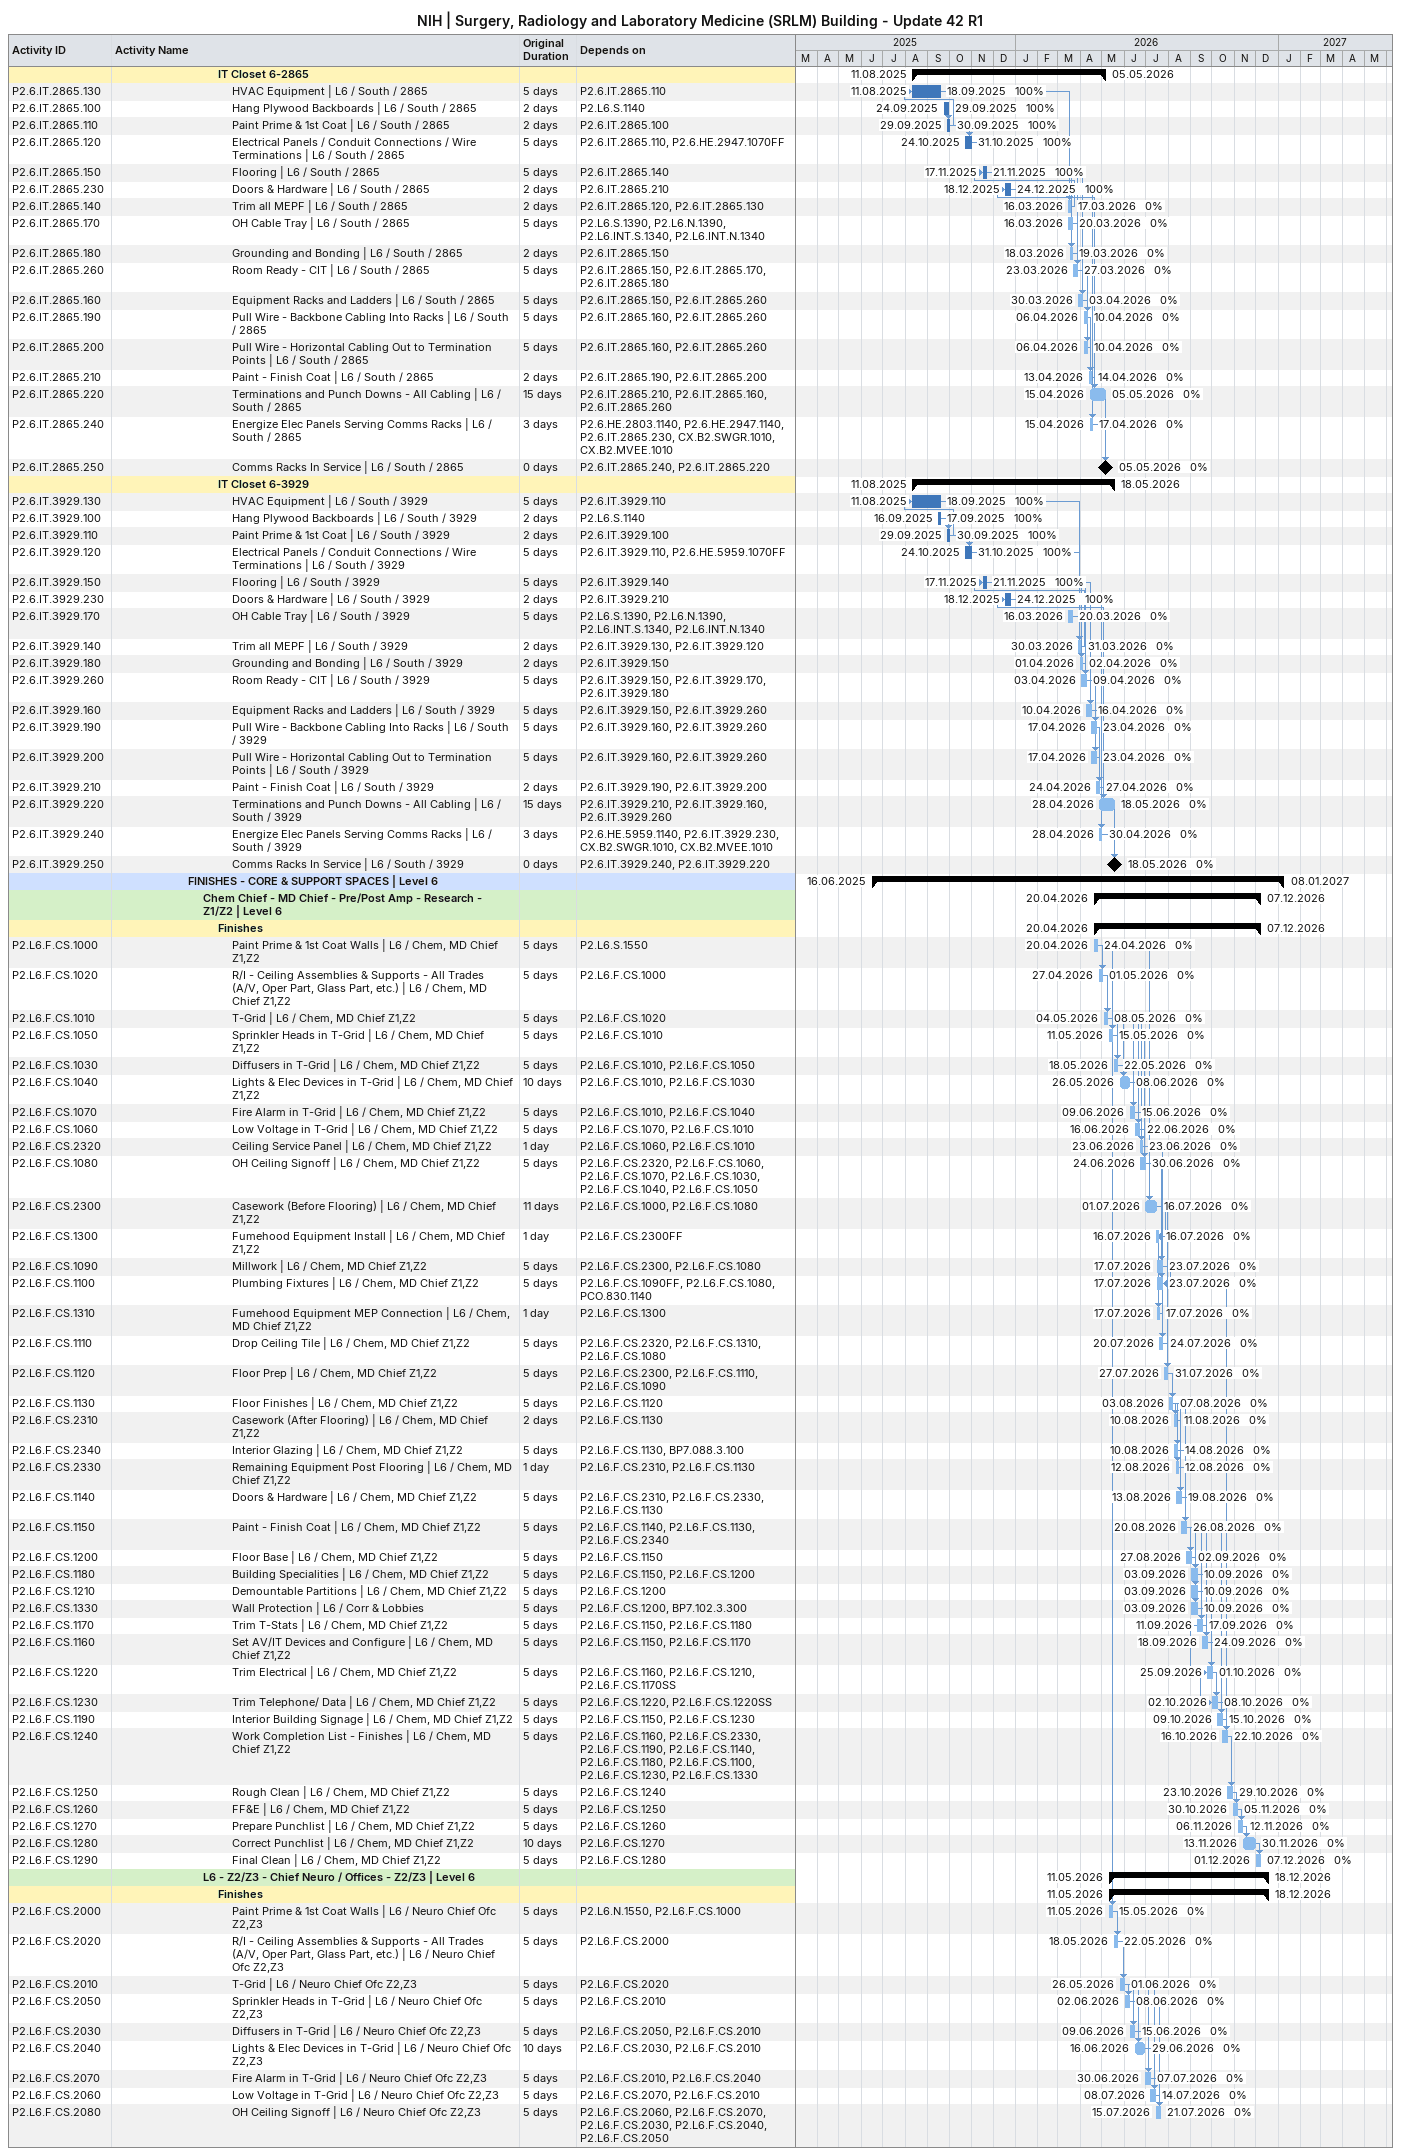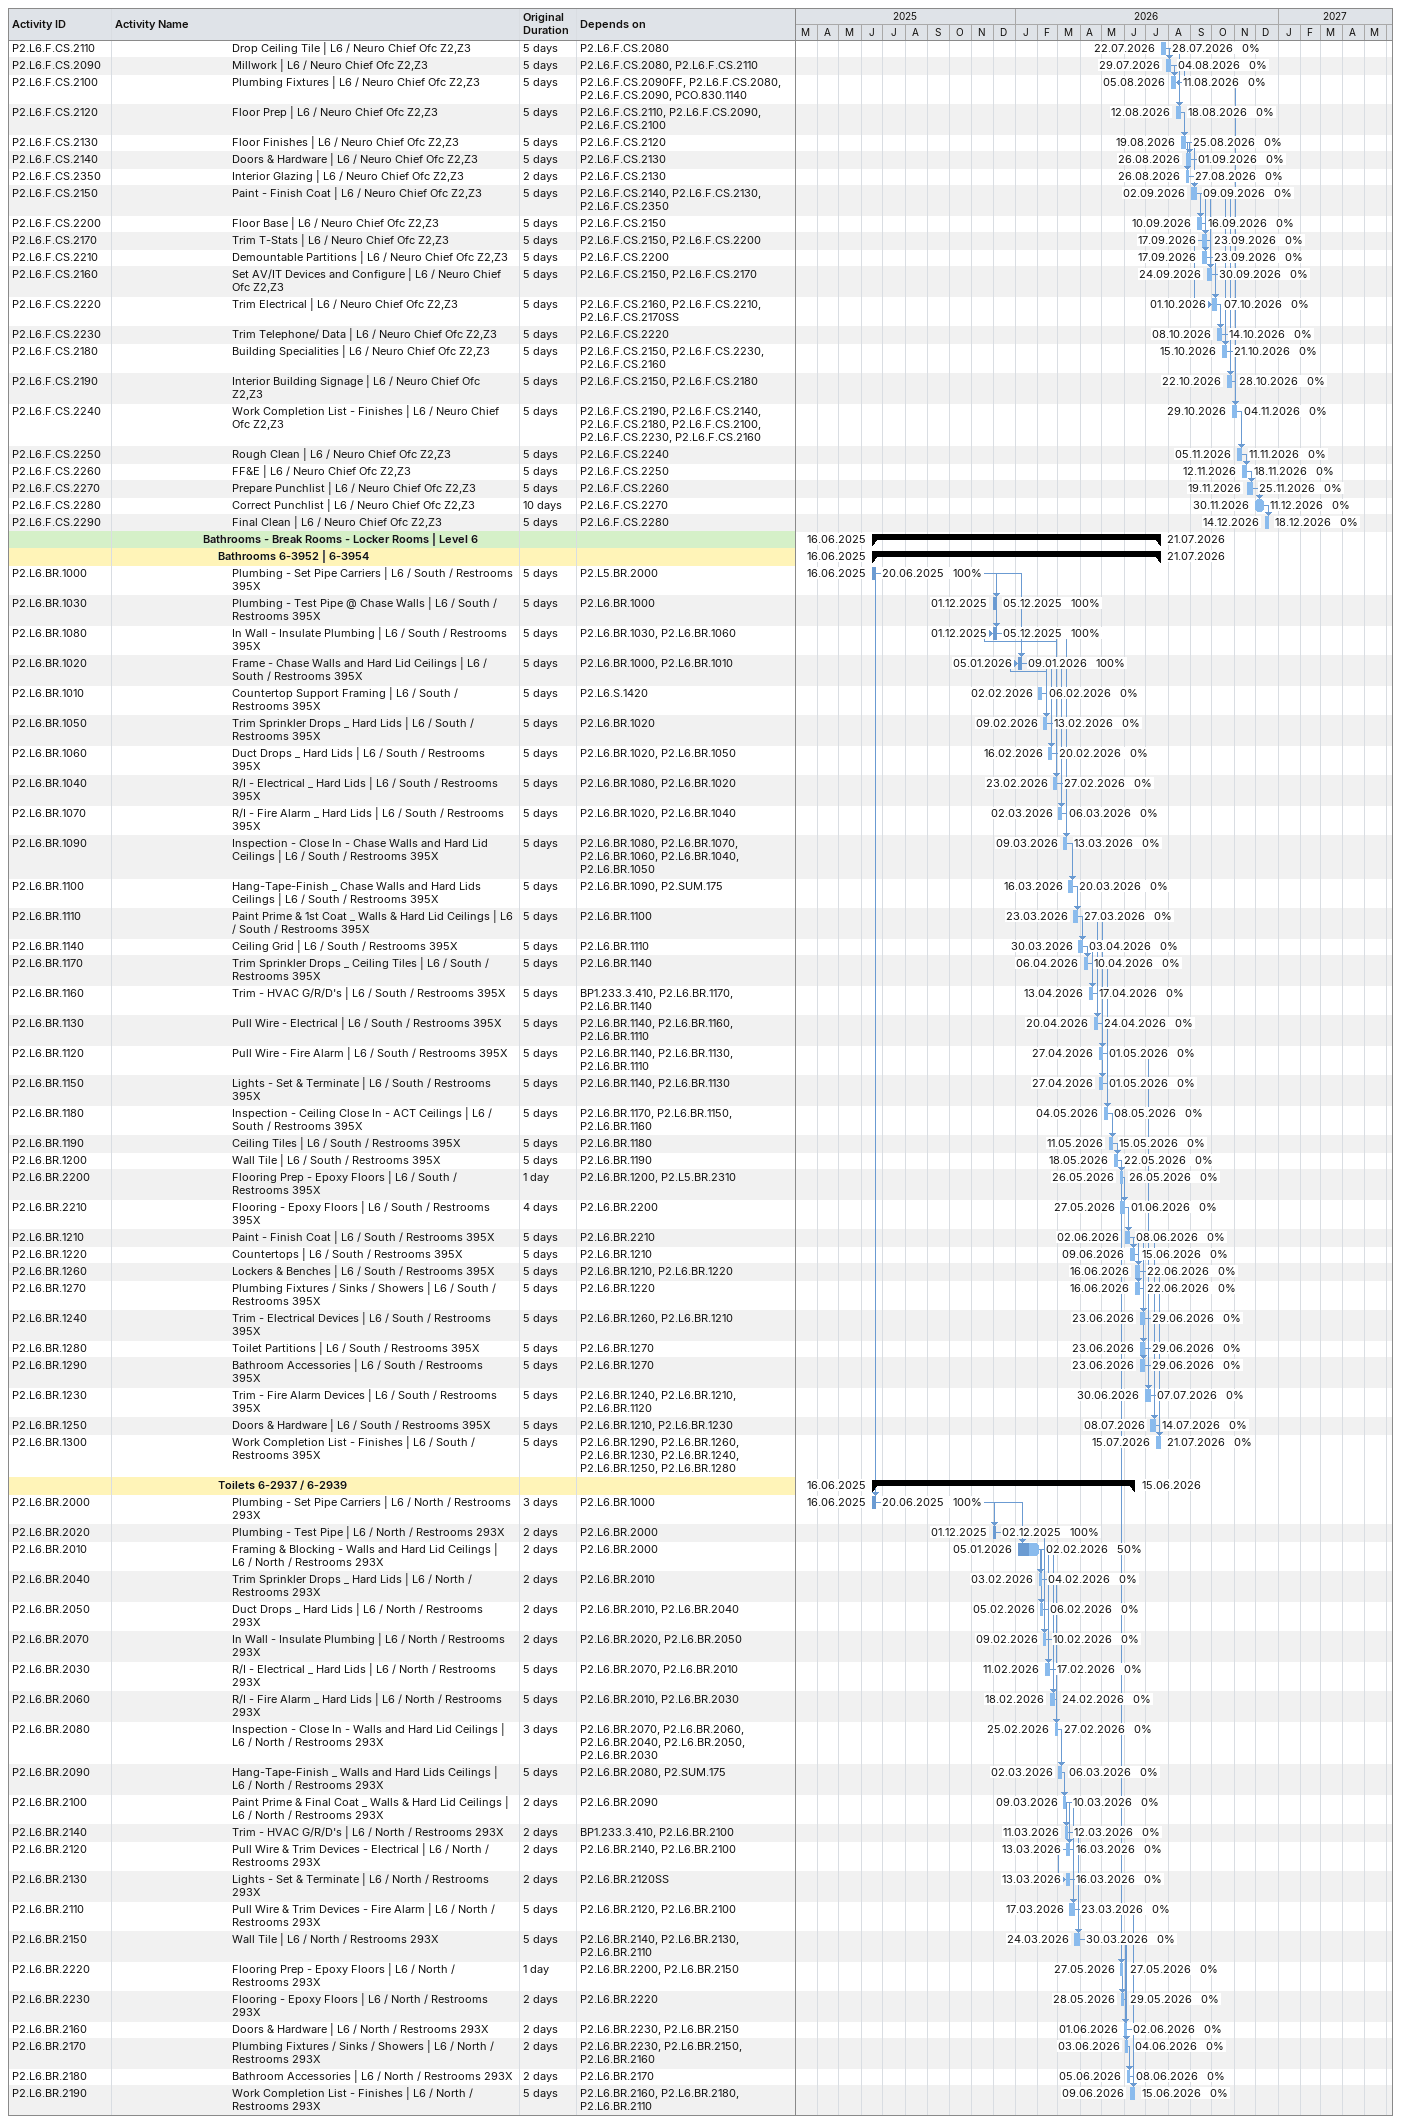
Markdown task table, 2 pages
NIH | Surgery, Radiology and Laboratory Medicine (SRLM) Building - Update 42 R1

| ID | Level | Task | Original duration | Start | Finish | Predecessors | % complete |
|---|---|---|---|---|---|---|---|
|  | 8 | **IT Closet 6-2865** |  | 2025-08-11 | 2026-05-05 |  |  |
| P2.6.IT.2865.130 | 9 | HVAC Equipment \| L6 / South / 2865 | 5d | 2025-08-11 | 2025-09-18 | P2.6.IT.2865.110 | 100 |
| P2.6.IT.2865.100 | 9 | Hang Plywood Backboards \| L6 / South / 2865 | 2d | 2025-09-24 | 2025-09-29 | P2.L6.S.1140 | 100 |
| P2.6.IT.2865.110 | 9 | Paint Prime & 1st Coat \| L6 / South / 2865 | 2d | 2025-09-29 | 2025-09-30 | P2.6.IT.2865.100 | 100 |
| P2.6.IT.2865.120 | 9 | Electrical Panels / Conduit Connections / Wire Terminations \| L6 / South / 2865 | 5d | 2025-10-24 | 2025-10-31 | P2.6.IT.2865.110, P2.6.HE.2947.1070FF | 100 |
| P2.6.IT.2865.150 | 9 | Flooring \| L6 / South / 2865 | 5d | 2025-11-17 | 2025-11-21 | P2.6.IT.2865.140 | 100 |
| P2.6.IT.2865.230 | 9 | Doors & Hardware \| L6 / South / 2865 | 2d | 2025-12-18 | 2025-12-24 | P2.6.IT.2865.210 | 100 |
| P2.6.IT.2865.140 | 9 | Trim all MEPF \| L6 / South / 2865 | 2d | 2026-03-16 | 2026-03-17 | P2.6.IT.2865.120, P2.6.IT.2865.130 | 0 |
| P2.6.IT.2865.170 | 9 | OH Cable Tray \| L6 / South / 2865 | 5d | 2026-03-16 | 2026-03-20 | P2.L6.S.1390, P2.L6.N.1390, P2.L6.INT.S.1340, P2.L6.INT.N.1340 | 0 |
| P2.6.IT.2865.180 | 9 | Grounding and Bonding \| L6 / South / 2865 | 2d | 2026-03-18 | 2026-03-19 | P2.6.IT.2865.150 | 0 |
| P2.6.IT.2865.260 | 9 | Room Ready - CIT \| L6 / South / 2865 | 5d | 2026-03-23 | 2026-03-27 | P2.6.IT.2865.150, P2.6.IT.2865.170, P2.6.IT.2865.180 | 0 |
| P2.6.IT.2865.160 | 9 | Equipment Racks and Ladders \| L6 / South / 2865 | 5d | 2026-03-30 | 2026-04-03 | P2.6.IT.2865.150, P2.6.IT.2865.260 | 0 |
| P2.6.IT.2865.190 | 9 | Pull Wire - Backbone Cabling Into Racks \| L6 / South / 2865 | 5d | 2026-04-06 | 2026-04-10 | P2.6.IT.2865.160, P2.6.IT.2865.260 | 0 |
| P2.6.IT.2865.200 | 9 | Pull Wire - Horizontal Cabling Out to Termination Points \| L6 / South / 2865 | 5d | 2026-04-06 | 2026-04-10 | P2.6.IT.2865.160, P2.6.IT.2865.260 | 0 |
| P2.6.IT.2865.210 | 9 | Paint - Finish Coat \| L6 / South / 2865 | 2d | 2026-04-13 | 2026-04-14 | P2.6.IT.2865.190, P2.6.IT.2865.200 | 0 |
| P2.6.IT.2865.220 | 9 | Terminations and Punch Downs - All Cabling \| L6 / South / 2865 | 15d | 2026-04-15 | 2026-05-05 | P2.6.IT.2865.210, P2.6.IT.2865.160, P2.6.IT.2865.260 | 0 |
| P2.6.IT.2865.240 | 9 | Energize Elec Panels Serving Comms Racks \| L6 / South / 2865 | 3d | 2026-04-15 | 2026-04-17 | P2.6.HE.2803.1140, P2.6.HE.2947.1140, P2.6.IT.2865.230, CX.B2.SWGR.1010, CX.B2.MVEE.1010 | 0 |
| P2.6.IT.2865.250 | 9 | Comms Racks In Service \| L6 / South / 2865 | 0d | 2026-05-05 | 2026-05-05 | P2.6.IT.2865.240, P2.6.IT.2865.220 | 0 |
|  | 8 | **IT Closet 6-3929** |  | 2025-08-11 | 2026-05-18 |  |  |
| P2.6.IT.3929.130 | 9 | HVAC Equipment \| L6 / South / 3929 | 5d | 2025-08-11 | 2025-09-18 | P2.6.IT.3929.110 | 100 |
| P2.6.IT.3929.100 | 9 | Hang Plywood Backboards \| L6 / South / 3929 | 2d | 2025-09-16 | 2025-09-17 | P2.L6.S.1140 | 100 |
| P2.6.IT.3929.110 | 9 | Paint Prime & 1st Coat \| L6 / South / 3929 | 2d | 2025-09-29 | 2025-09-30 | P2.6.IT.3929.100 | 100 |
| P2.6.IT.3929.120 | 9 | Electrical Panels / Conduit Connections / Wire Terminations \| L6 / South / 3929 | 5d | 2025-10-24 | 2025-10-31 | P2.6.IT.3929.110, P2.6.HE.5959.1070FF | 100 |
| P2.6.IT.3929.150 | 9 | Flooring \| L6 / South / 3929 | 5d | 2025-11-17 | 2025-11-21 | P2.6.IT.3929.140 | 100 |
| P2.6.IT.3929.230 | 9 | Doors & Hardware \| L6 / South / 3929 | 2d | 2025-12-18 | 2025-12-24 | P2.6.IT.3929.210 | 100 |
| P2.6.IT.3929.170 | 9 | OH Cable Tray \| L6 / South / 3929 | 5d | 2026-03-16 | 2026-03-20 | P2.L6.S.1390, P2.L6.N.1390, P2.L6.INT.S.1340, P2.L6.INT.N.1340 | 0 |
| P2.6.IT.3929.140 | 9 | Trim all MEPF \| L6 / South / 3929 | 2d | 2026-03-30 | 2026-03-31 | P2.6.IT.3929.130, P2.6.IT.3929.120 | 0 |
| P2.6.IT.3929.180 | 9 | Grounding and Bonding \| L6 / South / 3929 | 2d | 2026-04-01 | 2026-04-02 | P2.6.IT.3929.150 | 0 |
| P2.6.IT.3929.260 | 9 | Room Ready - CIT \| L6 / South / 3929 | 5d | 2026-04-03 | 2026-04-09 | P2.6.IT.3929.150, P2.6.IT.3929.170, P2.6.IT.3929.180 | 0 |
| P2.6.IT.3929.160 | 9 | Equipment Racks and Ladders \| L6 / South / 3929 | 5d | 2026-04-10 | 2026-04-16 | P2.6.IT.3929.150, P2.6.IT.3929.260 | 0 |
| P2.6.IT.3929.190 | 9 | Pull Wire - Backbone Cabling Into Racks \| L6 / South / 3929 | 5d | 2026-04-17 | 2026-04-23 | P2.6.IT.3929.160, P2.6.IT.3929.260 | 0 |
| P2.6.IT.3929.200 | 9 | Pull Wire - Horizontal Cabling Out to Termination Points \| L6 / South / 3929 | 5d | 2026-04-17 | 2026-04-23 | P2.6.IT.3929.160, P2.6.IT.3929.260 | 0 |
| P2.6.IT.3929.210 | 9 | Paint - Finish Coat \| L6 / South / 3929 | 2d | 2026-04-24 | 2026-04-27 | P2.6.IT.3929.190, P2.6.IT.3929.200 | 0 |
| P2.6.IT.3929.220 | 9 | Terminations and Punch Downs - All Cabling \| L6 / South / 3929 | 15d | 2026-04-28 | 2026-05-18 | P2.6.IT.3929.210, P2.6.IT.3929.160, P2.6.IT.3929.260 | 0 |
| P2.6.IT.3929.240 | 9 | Energize Elec Panels Serving Comms Racks \| L6 / South / 3929 | 3d | 2026-04-28 | 2026-04-30 | P2.6.HE.5959.1140, P2.6.IT.3929.230, CX.B2.SWGR.1010, CX.B2.MVEE.1010 | 0 |
| P2.6.IT.3929.250 | 9 | Comms Racks In Service \| L6 / South / 3929 | 0d | 2026-05-18 | 2026-05-18 | P2.6.IT.3929.240, P2.6.IT.3929.220 | 0 |
|  | 6 | **FINISHES - CORE & SUPPORT SPACES \| Level 6** |  | 2025-06-16 | 2027-01-08 |  |  |
|  | 7 | **Chem Chief - MD Chief - Pre/Post Amp - Research - Z1/Z2 \| Level 6** |  | 2026-04-20 | 2026-12-07 |  |  |
|  | 8 | **Finishes** |  | 2026-04-20 | 2026-12-07 |  |  |
| P2.L6.F.CS.1000 | 9 | Paint Prime & 1st Coat Walls \| L6 / Chem, MD Chief Z1,Z2 | 5d | 2026-04-20 | 2026-04-24 | P2.L6.S.1550 | 0 |
| P2.L6.F.CS.1020 | 9 | R/I - Ceiling Assemblies & Supports - All Trades (A/V, Oper Part, Glass Part, etc.) \| L6 / Chem, MD Chief Z1,Z2 | 5d | 2026-04-27 | 2026-05-01 | P2.L6.F.CS.1000 | 0 |
| P2.L6.F.CS.1010 | 9 | T-Grid \| L6 / Chem, MD Chief Z1,Z2 | 5d | 2026-05-04 | 2026-05-08 | P2.L6.F.CS.1020 | 0 |
| P2.L6.F.CS.1050 | 9 | Sprinkler Heads in T-Grid \| L6 / Chem, MD Chief Z1,Z2 | 5d | 2026-05-11 | 2026-05-15 | P2.L6.F.CS.1010 | 0 |
| P2.L6.F.CS.1030 | 9 | Diffusers in T-Grid \| L6 / Chem, MD Chief Z1,Z2 | 5d | 2026-05-18 | 2026-05-22 | P2.L6.F.CS.1010, P2.L6.F.CS.1050 | 0 |
| P2.L6.F.CS.1040 | 9 | Lights & Elec Devices in T-Grid \| L6 / Chem, MD Chief Z1,Z2 | 10d | 2026-05-26 | 2026-06-08 | P2.L6.F.CS.1010, P2.L6.F.CS.1030 | 0 |
| P2.L6.F.CS.1070 | 9 | Fire Alarm in T-Grid \| L6 / Chem, MD Chief Z1,Z2 | 5d | 2026-06-09 | 2026-06-15 | P2.L6.F.CS.1010, P2.L6.F.CS.1040 | 0 |
| P2.L6.F.CS.1060 | 9 | Low Voltage in T-Grid \| L6 / Chem, MD Chief Z1,Z2 | 5d | 2026-06-16 | 2026-06-22 | P2.L6.F.CS.1070, P2.L6.F.CS.1010 | 0 |
| P2.L6.F.CS.2320 | 9 | Ceiling Service Panel \| L6 / Chem, MD Chief Z1,Z2 | 1d | 2026-06-23 | 2026-06-23 | P2.L6.F.CS.1060, P2.L6.F.CS.1010 | 0 |
| P2.L6.F.CS.1080 | 9 | OH Ceiling Signoff \| L6 / Chem, MD Chief Z1,Z2 | 5d | 2026-06-24 | 2026-06-30 | P2.L6.F.CS.2320, P2.L6.F.CS.1060, P2.L6.F.CS.1070, P2.L6.F.CS.1030, P2.L6.F.CS.1040, P2.L6.F.CS.1050 | 0 |
| P2.L6.F.CS.2300 | 9 | Casework (Before Flooring) \| L6 / Chem, MD Chief Z1,Z2 | 11d | 2026-07-01 | 2026-07-16 | P2.L6.F.CS.1000, P2.L6.F.CS.1080 | 0 |
| P2.L6.F.CS.1300 | 9 | Fumehood Equipment Install \| L6 / Chem, MD Chief Z1,Z2 | 1d | 2026-07-16 | 2026-07-16 | P2.L6.F.CS.2300FF | 0 |
| P2.L6.F.CS.1090 | 9 | Millwork \| L6 / Chem, MD Chief Z1,Z2 | 5d | 2026-07-17 | 2026-07-23 | P2.L6.F.CS.2300, P2.L6.F.CS.1080 | 0 |
| P2.L6.F.CS.1100 | 9 | Plumbing Fixtures \| L6 / Chem, MD Chief Z1,Z2 | 5d | 2026-07-17 | 2026-07-23 | P2.L6.F.CS.1090FF, P2.L6.F.CS.1080, PCO.830.1140 | 0 |
| P2.L6.F.CS.1310 | 9 | Fumehood Equipment MEP Connection \| L6 / Chem, MD Chief Z1,Z2 | 1d | 2026-07-17 | 2026-07-17 | P2.L6.F.CS.1300 | 0 |
| P2.L6.F.CS.1110 | 9 | Drop Ceiling Tile \| L6 / Chem, MD Chief Z1,Z2 | 5d | 2026-07-20 | 2026-07-24 | P2.L6.F.CS.2320, P2.L6.F.CS.1310, P2.L6.F.CS.1080 | 0 |
| P2.L6.F.CS.1120 | 9 | Floor Prep \| L6 / Chem, MD Chief Z1,Z2 | 5d | 2026-07-27 | 2026-07-31 | P2.L6.F.CS.2300, P2.L6.F.CS.1110, P2.L6.F.CS.1090 | 0 |
| P2.L6.F.CS.1130 | 9 | Floor Finishes \| L6 / Chem, MD Chief Z1,Z2 | 5d | 2026-08-03 | 2026-08-07 | P2.L6.F.CS.1120 | 0 |
| P2.L6.F.CS.2310 | 9 | Casework (After Flooring) \| L6 / Chem, MD Chief Z1,Z2 | 2d | 2026-08-10 | 2026-08-11 | P2.L6.F.CS.1130 | 0 |
| P2.L6.F.CS.2340 | 9 | Interior Glazing \| L6 / Chem, MD Chief Z1,Z2 | 5d | 2026-08-10 | 2026-08-14 | P2.L6.F.CS.1130, BP7.088.3.100 | 0 |
| P2.L6.F.CS.2330 | 9 | Remaining Equipment Post Flooring \| L6 / Chem, MD Chief Z1,Z2 | 1d | 2026-08-12 | 2026-08-12 | P2.L6.F.CS.2310, P2.L6.F.CS.1130 | 0 |
| P2.L6.F.CS.1140 | 9 | Doors & Hardware \| L6 / Chem, MD Chief Z1,Z2 | 5d | 2026-08-13 | 2026-08-19 | P2.L6.F.CS.2310, P2.L6.F.CS.2330, P2.L6.F.CS.1130 | 0 |
| P2.L6.F.CS.1150 | 9 | Paint - Finish Coat \| L6 / Chem, MD Chief Z1,Z2 | 5d | 2026-08-20 | 2026-08-26 | P2.L6.F.CS.1140, P2.L6.F.CS.1130, P2.L6.F.CS.2340 | 0 |
| P2.L6.F.CS.1200 | 9 | Floor Base \| L6 / Chem, MD Chief Z1,Z2 | 5d | 2026-08-27 | 2026-09-02 | P2.L6.F.CS.1150 | 0 |
| P2.L6.F.CS.1180 | 9 | Building Specialities \| L6 / Chem, MD Chief Z1,Z2 | 5d | 2026-09-03 | 2026-09-10 | P2.L6.F.CS.1150, P2.L6.F.CS.1200 | 0 |
| P2.L6.F.CS.1210 | 9 | Demountable Partitions \| L6 / Chem, MD Chief Z1,Z2 | 5d | 2026-09-03 | 2026-09-10 | P2.L6.F.CS.1200 | 0 |
| P2.L6.F.CS.1330 | 9 | Wall Protection \| L6 / Corr & Lobbies | 5d | 2026-09-03 | 2026-09-10 | P2.L6.F.CS.1200, BP7.102.3.300 | 0 |
| P2.L6.F.CS.1170 | 9 | Trim T-Stats \| L6 / Chem, MD Chief Z1,Z2 | 5d | 2026-09-11 | 2026-09-17 | P2.L6.F.CS.1150, P2.L6.F.CS.1180 | 0 |
| P2.L6.F.CS.1160 | 9 | Set AV/IT Devices and Configure \| L6 / Chem, MD Chief Z1,Z2 | 5d | 2026-09-18 | 2026-09-24 | P2.L6.F.CS.1150, P2.L6.F.CS.1170 | 0 |
| P2.L6.F.CS.1220 | 9 | Trim Electrical \| L6 / Chem, MD Chief Z1,Z2 | 5d | 2026-09-25 | 2026-10-01 | P2.L6.F.CS.1160, P2.L6.F.CS.1210, P2.L6.F.CS.1170SS | 0 |
| P2.L6.F.CS.1230 | 9 | Trim Telephone/ Data \| L6 / Chem, MD Chief Z1,Z2 | 5d | 2026-10-02 | 2026-10-08 | P2.L6.F.CS.1220, P2.L6.F.CS.1220SS | 0 |
| P2.L6.F.CS.1190 | 9 | Interior Building Signage \| L6 / Chem, MD Chief Z1,Z2 | 5d | 2026-10-09 | 2026-10-15 | P2.L6.F.CS.1150, P2.L6.F.CS.1230 | 0 |
| P2.L6.F.CS.1240 | 9 | Work Completion List - Finishes \| L6 / Chem, MD Chief Z1,Z2 | 5d | 2026-10-16 | 2026-10-22 | P2.L6.F.CS.1160, P2.L6.F.CS.2330, P2.L6.F.CS.1190, P2.L6.F.CS.1140, P2.L6.F.CS.1180, P2.L6.F.CS.1100, P2.L6.F.CS.1230, P2.L6.F.CS.1330 | 0 |
| P2.L6.F.CS.1250 | 9 | Rough Clean \| L6 / Chem, MD Chief Z1,Z2 | 5d | 2026-10-23 | 2026-10-29 | P2.L6.F.CS.1240 | 0 |
| P2.L6.F.CS.1260 | 9 | FF&E \| L6 / Chem, MD Chief Z1,Z2 | 5d | 2026-10-30 | 2026-11-05 | P2.L6.F.CS.1250 | 0 |
| P2.L6.F.CS.1270 | 9 | Prepare Punchlist \| L6 / Chem, MD Chief Z1,Z2 | 5d | 2026-11-06 | 2026-11-12 | P2.L6.F.CS.1260 | 0 |
| P2.L6.F.CS.1280 | 9 | Correct Punchlist \| L6 / Chem, MD Chief Z1,Z2 | 10d | 2026-11-13 | 2026-11-30 | P2.L6.F.CS.1270 | 0 |
| P2.L6.F.CS.1290 | 9 | Final Clean \| L6 / Chem, MD Chief Z1,Z2 | 5d | 2026-12-01 | 2026-12-07 | P2.L6.F.CS.1280 | 0 |
|  | 7 | **L6 - Z2/Z3 - Chief Neuro / Offices - Z2/Z3 \| Level 6** |  | 2026-05-11 | 2026-12-18 |  |  |
|  | 8 | **Finishes** |  | 2026-05-11 | 2026-12-18 |  |  |
| P2.L6.F.CS.2000 | 9 | Paint Prime & 1st Coat Walls \| L6 / Neuro Chief Ofc Z2,Z3 | 5d | 2026-05-11 | 2026-05-15 | P2.L6.N.1550, P2.L6.F.CS.1000 | 0 |
| P2.L6.F.CS.2020 | 9 | R/I - Ceiling Assemblies & Supports - All Trades (A/V, Oper Part, Glass Part, etc.) \| L6 / Neuro Chief Ofc Z2,Z3 | 5d | 2026-05-18 | 2026-05-22 | P2.L6.F.CS.2000 | 0 |
| P2.L6.F.CS.2010 | 9 | T-Grid \| L6 / Neuro Chief Ofc Z2,Z3 | 5d | 2026-05-26 | 2026-06-01 | P2.L6.F.CS.2020 | 0 |
| P2.L6.F.CS.2050 | 9 | Sprinkler Heads in T-Grid \| L6 / Neuro Chief Ofc Z2,Z3 | 5d | 2026-06-02 | 2026-06-08 | P2.L6.F.CS.2010 | 0 |
| P2.L6.F.CS.2030 | 9 | Diffusers in T-Grid \| L6 / Neuro Chief Ofc Z2,Z3 | 5d | 2026-06-09 | 2026-06-15 | P2.L6.F.CS.2050, P2.L6.F.CS.2010 | 0 |
| P2.L6.F.CS.2040 | 9 | Lights & Elec Devices in T-Grid \| L6 / Neuro Chief Ofc Z2,Z3 | 10d | 2026-06-16 | 2026-06-29 | P2.L6.F.CS.2030, P2.L6.F.CS.2010 | 0 |
| P2.L6.F.CS.2070 | 9 | Fire Alarm in T-Grid \| L6 / Neuro Chief Ofc Z2,Z3 | 5d | 2026-06-30 | 2026-07-07 | P2.L6.F.CS.2010, P2.L6.F.CS.2040 | 0 |
| P2.L6.F.CS.2060 | 9 | Low Voltage in T-Grid \| L6 / Neuro Chief Ofc Z2,Z3 | 5d | 2026-07-08 | 2026-07-14 | P2.L6.F.CS.2070, P2.L6.F.CS.2010 | 0 |
| P2.L6.F.CS.2080 | 9 | OH Ceiling Signoff \| L6 / Neuro Chief Ofc Z2,Z3 | 5d | 2026-07-15 | 2026-07-21 | P2.L6.F.CS.2060, P2.L6.F.CS.2070, P2.L6.F.CS.2030, P2.L6.F.CS.2040, P2.L6.F.CS.2050 | 0 |
| P2.L6.F.CS.2110 | 9 | Drop Ceiling Tile \| L6 / Neuro Chief Ofc Z2,Z3 | 5d | 2026-07-22 | 2026-07-28 | P2.L6.F.CS.2080 | 0 |
| P2.L6.F.CS.2090 | 9 | Millwork \| L6 / Neuro Chief Ofc Z2,Z3 | 5d | 2026-07-29 | 2026-08-04 | P2.L6.F.CS.2080, P2.L6.F.CS.2110 | 0 |
| P2.L6.F.CS.2100 | 9 | Plumbing Fixtures \| L6 / Neuro Chief Ofc Z2,Z3 | 5d | 2026-08-05 | 2026-08-11 | P2.L6.F.CS.2090FF, P2.L6.F.CS.2080, P2.L6.F.CS.2090, PCO.830.1140 | 0 |
| P2.L6.F.CS.2120 | 9 | Floor Prep \| L6 / Neuro Chief Ofc Z2,Z3 | 5d | 2026-08-12 | 2026-08-18 | P2.L6.F.CS.2110, P2.L6.F.CS.2090, P2.L6.F.CS.2100 | 0 |
| P2.L6.F.CS.2130 | 9 | Floor Finishes \| L6 / Neuro Chief Ofc Z2,Z3 | 5d | 2026-08-19 | 2026-08-25 | P2.L6.F.CS.2120 | 0 |
| P2.L6.F.CS.2140 | 9 | Doors & Hardware \| L6 / Neuro Chief Ofc Z2,Z3 | 5d | 2026-08-26 | 2026-09-01 | P2.L6.F.CS.2130 | 0 |
| P2.L6.F.CS.2350 | 9 | Interior Glazing \| L6 / Neuro Chief Ofc Z2,Z3 | 2d | 2026-08-26 | 2026-08-27 | P2.L6.F.CS.2130 | 0 |
| P2.L6.F.CS.2150 | 9 | Paint - Finish Coat \| L6 / Neuro Chief Ofc Z2,Z3 | 5d | 2026-09-02 | 2026-09-09 | P2.L6.F.CS.2140, P2.L6.F.CS.2130, P2.L6.F.CS.2350 | 0 |
| P2.L6.F.CS.2200 | 9 | Floor Base \| L6 / Neuro Chief Ofc Z2,Z3 | 5d | 2026-09-10 | 2026-09-16 | P2.L6.F.CS.2150 | 0 |
| P2.L6.F.CS.2170 | 9 | Trim T-Stats \| L6 / Neuro Chief Ofc Z2,Z3 | 5d | 2026-09-17 | 2026-09-23 | P2.L6.F.CS.2150, P2.L6.F.CS.2200 | 0 |
| P2.L6.F.CS.2210 | 9 | Demountable Partitions \| L6 / Neuro Chief Ofc Z2,Z3 | 5d | 2026-09-17 | 2026-09-23 | P2.L6.F.CS.2200 | 0 |
| P2.L6.F.CS.2160 | 9 | Set AV/IT Devices and Configure \| L6 / Neuro Chief Ofc Z2,Z3 | 5d | 2026-09-24 | 2026-09-30 | P2.L6.F.CS.2150, P2.L6.F.CS.2170 | 0 |
| P2.L6.F.CS.2220 | 9 | Trim Electrical \| L6 / Neuro Chief Ofc Z2,Z3 | 5d | 2026-10-01 | 2026-10-07 | P2.L6.F.CS.2160, P2.L6.F.CS.2210, P2.L6.F.CS.2170SS | 0 |
| P2.L6.F.CS.2230 | 9 | Trim Telephone/ Data \| L6 / Neuro Chief Ofc Z2,Z3 | 5d | 2026-10-08 | 2026-10-14 | P2.L6.F.CS.2220 | 0 |
| P2.L6.F.CS.2180 | 9 | Building Specialities \| L6 / Neuro Chief Ofc Z2,Z3 | 5d | 2026-10-15 | 2026-10-21 | P2.L6.F.CS.2150, P2.L6.F.CS.2230, P2.L6.F.CS.2160 | 0 |
| P2.L6.F.CS.2190 | 9 | Interior Building Signage \| L6 / Neuro Chief Ofc Z2,Z3 | 5d | 2026-10-22 | 2026-10-28 | P2.L6.F.CS.2150, P2.L6.F.CS.2180 | 0 |
| P2.L6.F.CS.2240 | 9 | Work Completion List - Finishes \| L6 / Neuro Chief Ofc Z2,Z3 | 5d | 2026-10-29 | 2026-11-04 | P2.L6.F.CS.2190, P2.L6.F.CS.2140, P2.L6.F.CS.2180, P2.L6.F.CS.2100, P2.L6.F.CS.2230, P2.L6.F.CS.2160 | 0 |
| P2.L6.F.CS.2250 | 9 | Rough Clean \| L6 / Neuro Chief Ofc Z2,Z3 | 5d | 2026-11-05 | 2026-11-11 | P2.L6.F.CS.2240 | 0 |
| P2.L6.F.CS.2260 | 9 | FF&E \| L6 / Neuro Chief Ofc Z2,Z3 | 5d | 2026-11-12 | 2026-11-18 | P2.L6.F.CS.2250 | 0 |
| P2.L6.F.CS.2270 | 9 | Prepare Punchlist \| L6 / Neuro Chief Ofc Z2,Z3 | 5d | 2026-11-19 | 2026-11-25 | P2.L6.F.CS.2260 | 0 |
| P2.L6.F.CS.2280 | 9 | Correct Punchlist \| L6 / Neuro Chief Ofc Z2,Z3 | 10d | 2026-11-30 | 2026-12-11 | P2.L6.F.CS.2270 | 0 |
| P2.L6.F.CS.2290 | 9 | Final Clean \| L6 / Neuro Chief Ofc Z2,Z3 | 5d | 2026-12-14 | 2026-12-18 | P2.L6.F.CS.2280 | 0 |
|  | 7 | **Bathrooms - Break Rooms - Locker Rooms \| Level 6** |  | 2025-06-16 | 2026-07-21 |  |  |
|  | 8 | **Bathrooms 6-3952 \| 6-3954** |  | 2025-06-16 | 2026-07-21 |  |  |
| P2.L6.BR.1000 | 9 | Plumbing - Set Pipe Carriers \| L6 / South / Restrooms 395X | 5d | 2025-06-16 | 2025-06-20 | P2.L5.BR.2000 | 100 |
| P2.L6.BR.1030 | 9 | Plumbing - Test Pipe @ Chase Walls \| L6 / South / Restrooms 395X | 5d | 2025-12-01 | 2025-12-05 | P2.L6.BR.1000 | 100 |
| P2.L6.BR.1080 | 9 | In Wall - Insulate Plumbing \| L6 / South / Restrooms 395X | 5d | 2025-12-01 | 2025-12-05 | P2.L6.BR.1030, P2.L6.BR.1060 | 100 |
| P2.L6.BR.1020 | 9 | Frame - Chase Walls and Hard Lid Ceilings \| L6 / South / Restrooms 395X | 5d | 2026-01-05 | 2026-01-09 | P2.L6.BR.1000, P2.L6.BR.1010 | 100 |
| P2.L6.BR.1010 | 9 | Countertop Support Framing \| L6 / South / Restrooms 395X | 5d | 2026-02-02 | 2026-02-06 | P2.L6.S.1420 | 0 |
| P2.L6.BR.1050 | 9 | Trim Sprinkler Drops _ Hard Lids \| L6 / South / Restrooms 395X | 5d | 2026-02-09 | 2026-02-13 | P2.L6.BR.1020 | 0 |
| P2.L6.BR.1060 | 9 | Duct Drops _ Hard Lids \| L6 / South / Restrooms 395X | 5d | 2026-02-16 | 2026-02-20 | P2.L6.BR.1020, P2.L6.BR.1050 | 0 |
| P2.L6.BR.1040 | 9 | R/I - Electrical _ Hard Lids \| L6 / South / Restrooms 395X | 5d | 2026-02-23 | 2026-02-27 | P2.L6.BR.1080, P2.L6.BR.1020 | 0 |
| P2.L6.BR.1070 | 9 | R/I - Fire Alarm _ Hard Lids \| L6 / South / Restrooms 395X | 5d | 2026-03-02 | 2026-03-06 | P2.L6.BR.1020, P2.L6.BR.1040 | 0 |
| P2.L6.BR.1090 | 9 | Inspection - Close In - Chase Walls and Hard Lid Ceilings \| L6 / South / Restrooms 395X | 5d | 2026-03-09 | 2026-03-13 | P2.L6.BR.1080, P2.L6.BR.1070, P2.L6.BR.1060, P2.L6.BR.1040, P2.L6.BR.1050 | 0 |
| P2.L6.BR.1100 | 9 | Hang-Tape-Finish _ Chase Walls and Hard Lids Ceilings \| L6 / South / Restrooms 395X | 5d | 2026-03-16 | 2026-03-20 | P2.L6.BR.1090, P2.SUM.175 | 0 |
| P2.L6.BR.1110 | 9 | Paint Prime & 1st Coat _ Walls & Hard Lid Ceilings \| L6 / South / Restrooms 395X | 5d | 2026-03-23 | 2026-03-27 | P2.L6.BR.1100 | 0 |
| P2.L6.BR.1140 | 9 | Ceiling Grid \| L6 / South / Restrooms 395X | 5d | 2026-03-30 | 2026-04-03 | P2.L6.BR.1110 | 0 |
| P2.L6.BR.1170 | 9 | Trim Sprinkler Drops _ Ceiling Tiles \| L6 / South / Restrooms 395X | 5d | 2026-04-06 | 2026-04-10 | P2.L6.BR.1140 | 0 |
| P2.L6.BR.1160 | 9 | Trim - HVAC G/R/D's \| L6 / South / Restrooms 395X | 5d | 2026-04-13 | 2026-04-17 | BP1.233.3.410, P2.L6.BR.1170, P2.L6.BR.1140 | 0 |
| P2.L6.BR.1130 | 9 | Pull Wire - Electrical \| L6 / South / Restrooms 395X | 5d | 2026-04-20 | 2026-04-24 | P2.L6.BR.1140, P2.L6.BR.1160, P2.L6.BR.1110 | 0 |
| P2.L6.BR.1120 | 9 | Pull Wire - Fire Alarm \| L6 / South / Restrooms 395X | 5d | 2026-04-27 | 2026-05-01 | P2.L6.BR.1140, P2.L6.BR.1130, P2.L6.BR.1110 | 0 |
| P2.L6.BR.1150 | 9 | Lights - Set & Terminate \| L6 / South / Restrooms 395X | 5d | 2026-04-27 | 2026-05-01 | P2.L6.BR.1140, P2.L6.BR.1130 | 0 |
| P2.L6.BR.1180 | 9 | Inspection - Ceiling Close In - ACT Ceilings \| L6 / South / Restrooms 395X | 5d | 2026-05-04 | 2026-05-08 | P2.L6.BR.1170, P2.L6.BR.1150, P2.L6.BR.1160 | 0 |
| P2.L6.BR.1190 | 9 | Ceiling Tiles \| L6 / South / Restrooms 395X | 5d | 2026-05-11 | 2026-05-15 | P2.L6.BR.1180 | 0 |
| P2.L6.BR.1200 | 9 | Wall Tile \| L6 / South / Restrooms 395X | 5d | 2026-05-18 | 2026-05-22 | P2.L6.BR.1190 | 0 |
| P2.L6.BR.2200 | 9 | Flooring Prep - Epoxy Floors \| L6 / South / Restrooms 395X | 1d | 2026-05-26 | 2026-05-26 | P2.L6.BR.1200, P2.L5.BR.2310 | 0 |
| P2.L6.BR.2210 | 9 | Flooring - Epoxy Floors \| L6 / South / Restrooms 395X | 4d | 2026-05-27 | 2026-06-01 | P2.L6.BR.2200 | 0 |
| P2.L6.BR.1210 | 9 | Paint - Finish Coat \| L6 / South / Restrooms 395X | 5d | 2026-06-02 | 2026-06-08 | P2.L6.BR.2210 | 0 |
| P2.L6.BR.1220 | 9 | Countertops \| L6 / South / Restrooms 395X | 5d | 2026-06-09 | 2026-06-15 | P2.L6.BR.1210 | 0 |
| P2.L6.BR.1260 | 9 | Lockers & Benches \| L6 / South / Restrooms 395X | 5d | 2026-06-16 | 2026-06-22 | P2.L6.BR.1210, P2.L6.BR.1220 | 0 |
| P2.L6.BR.1270 | 9 | Plumbing Fixtures / Sinks / Showers \| L6 / South / Restrooms 395X | 5d | 2026-06-16 | 2026-06-22 | P2.L6.BR.1220 | 0 |
| P2.L6.BR.1240 | 9 | Trim - Electrical Devices \| L6 / South / Restrooms 395X | 5d | 2026-06-23 | 2026-06-29 | P2.L6.BR.1260, P2.L6.BR.1210 | 0 |
| P2.L6.BR.1280 | 9 | Toilet Partitions \| L6 / South / Restrooms 395X | 5d | 2026-06-23 | 2026-06-29 | P2.L6.BR.1270 | 0 |
| P2.L6.BR.1290 | 9 | Bathroom Accessories \| L6 / South / Restrooms 395X | 5d | 2026-06-23 | 2026-06-29 | P2.L6.BR.1270 | 0 |
| P2.L6.BR.1230 | 9 | Trim - Fire Alarm Devices \| L6 / South / Restrooms 395X | 5d | 2026-06-30 | 2026-07-07 | P2.L6.BR.1240, P2.L6.BR.1210, P2.L6.BR.1120 | 0 |
| P2.L6.BR.1250 | 9 | Doors & Hardware \| L6 / South / Restrooms 395X | 5d | 2026-07-08 | 2026-07-14 | P2.L6.BR.1210, P2.L6.BR.1230 | 0 |
| P2.L6.BR.1300 | 9 | Work Completion List - Finishes \| L6 / South / Restrooms 395X | 5d | 2026-07-15 | 2026-07-21 | P2.L6.BR.1290, P2.L6.BR.1260, P2.L6.BR.1230, P2.L6.BR.1240, P2.L6.BR.1250, P2.L6.BR.1280 | 0 |
|  | 8 | **Toilets 6-2937 / 6-2939** |  | 2025-06-16 | 2026-06-15 |  |  |
| P2.L6.BR.2000 | 9 | Plumbing - Set Pipe Carriers \| L6 / North / Restrooms 293X | 3d | 2025-06-16 | 2025-06-20 | P2.L6.BR.1000 | 100 |
| P2.L6.BR.2020 | 9 | Plumbing - Test Pipe \| L6 / North / Restrooms 293X | 2d | 2025-12-01 | 2025-12-02 | P2.L6.BR.2000 | 100 |
| P2.L6.BR.2010 | 9 | Framing & Blocking - Walls and Hard Lid Ceilings \| L6 / North / Restrooms 293X | 2d | 2026-01-05 | 2026-02-02 | P2.L6.BR.2000 | 50 |
| P2.L6.BR.2040 | 9 | Trim Sprinkler Drops _ Hard Lids \| L6 / North / Restrooms 293X | 2d | 2026-02-03 | 2026-02-04 | P2.L6.BR.2010 | 0 |
| P2.L6.BR.2050 | 9 | Duct Drops _ Hard Lids \| L6 / North / Restrooms 293X | 2d | 2026-02-05 | 2026-02-06 | P2.L6.BR.2010, P2.L6.BR.2040 | 0 |
| P2.L6.BR.2070 | 9 | In Wall - Insulate Plumbing \| L6 / North / Restrooms 293X | 2d | 2026-02-09 | 2026-02-10 | P2.L6.BR.2020, P2.L6.BR.2050 | 0 |
| P2.L6.BR.2030 | 9 | R/I - Electrical _ Hard Lids \| L6 / North / Restrooms 293X | 5d | 2026-02-11 | 2026-02-17 | P2.L6.BR.2070, P2.L6.BR.2010 | 0 |
| P2.L6.BR.2060 | 9 | R/I - Fire Alarm _ Hard Lids \| L6 / North / Restrooms 293X | 5d | 2026-02-18 | 2026-02-24 | P2.L6.BR.2010, P2.L6.BR.2030 | 0 |
| P2.L6.BR.2080 | 9 | Inspection - Close In - Walls and Hard Lid Ceilings \| L6 / North / Restrooms 293X | 3d | 2026-02-25 | 2026-02-27 | P2.L6.BR.2070, P2.L6.BR.2060, P2.L6.BR.2040, P2.L6.BR.2050, P2.L6.BR.2030 | 0 |
| P2.L6.BR.2090 | 9 | Hang-Tape-Finish _ Walls and Hard Lids Ceilings \| L6 / North / Restrooms 293X | 5d | 2026-03-02 | 2026-03-06 | P2.L6.BR.2080, P2.SUM.175 | 0 |
| P2.L6.BR.2100 | 9 | Paint Prime & Final Coat _ Walls & Hard Lid Ceilings \| L6 / North / Restrooms 293X | 2d | 2026-03-09 | 2026-03-10 | P2.L6.BR.2090 | 0 |
| P2.L6.BR.2140 | 9 | Trim - HVAC G/R/D's \| L6 / North / Restrooms 293X | 2d | 2026-03-11 | 2026-03-12 | BP1.233.3.410, P2.L6.BR.2100 | 0 |
| P2.L6.BR.2120 | 9 | Pull Wire & Trim Devices - Electrical \| L6 / North / Restrooms 293X | 2d | 2026-03-13 | 2026-03-16 | P2.L6.BR.2140, P2.L6.BR.2100 | 0 |
| P2.L6.BR.2130 | 9 | Lights - Set & Terminate \| L6 / North / Restrooms 293X | 2d | 2026-03-13 | 2026-03-16 | P2.L6.BR.2120SS | 0 |
| P2.L6.BR.2110 | 9 | Pull Wire & Trim Devices - Fire Alarm \| L6 / North / Restrooms 293X | 5d | 2026-03-17 | 2026-03-23 | P2.L6.BR.2120, P2.L6.BR.2100 | 0 |
| P2.L6.BR.2150 | 9 | Wall Tile \| L6 / North / Restrooms 293X | 5d | 2026-03-24 | 2026-03-30 | P2.L6.BR.2140, P2.L6.BR.2130, P2.L6.BR.2110 | 0 |
| P2.L6.BR.2220 | 9 | Flooring Prep - Epoxy Floors \| L6 / North / Restrooms 293X | 1d | 2026-05-27 | 2026-05-27 | P2.L6.BR.2200, P2.L6.BR.2150 | 0 |
| P2.L6.BR.2230 | 9 | Flooring - Epoxy Floors \| L6 / North / Restrooms 293X | 2d | 2026-05-28 | 2026-05-29 | P2.L6.BR.2220 | 0 |
| P2.L6.BR.2160 | 9 | Doors & Hardware \| L6 / North / Restrooms 293X | 2d | 2026-06-01 | 2026-06-02 | P2.L6.BR.2230, P2.L6.BR.2150 | 0 |
| P2.L6.BR.2170 | 9 | Plumbing Fixtures / Sinks / Showers \| L6 / North / Restrooms 293X | 2d | 2026-06-03 | 2026-06-04 | P2.L6.BR.2230, P2.L6.BR.2150, P2.L6.BR.2160 | 0 |
| P2.L6.BR.2180 | 9 | Bathroom Accessories \| L6 / North / Restrooms 293X | 2d | 2026-06-05 | 2026-06-08 | P2.L6.BR.2170 | 0 |
| P2.L6.BR.2190 | 9 | Work Completion List - Finishes \| L6 / North / Restrooms 293X | 5d | 2026-06-09 | 2026-06-15 | P2.L6.BR.2160, P2.L6.BR.2180, P2.L6.BR.2110 | 0 |
